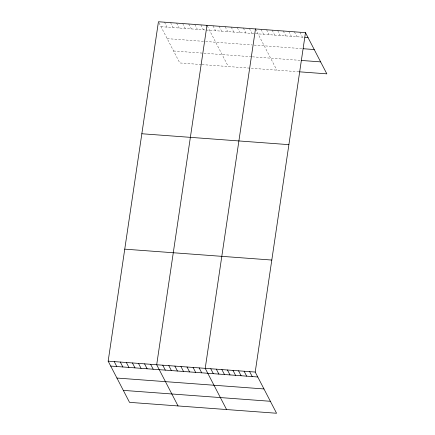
<?xml version="1.0" encoding="UTF-8"?>
<svg xmlns="http://www.w3.org/2000/svg" width="435" height="435" viewBox="0 0 435 435"><rect width="100%" height="100%" fill="white"/><g stroke="black" fill="none" stroke-linecap="round" stroke-linejoin="round"><path stroke-width="0.33" stroke-dasharray="2.17 1.63" d="M160.983 26.676L205.467 29.971M206.141 30.02L303.712 37.252M167.187 38.644L203.58 41.341M205.603 41.494L252.11 44.941M254.132 45.088L302.51 48.676M173.581 50.977L203.237 53.173M203.912 53.228L251.762 56.773M252.436 56.822L300.879 60.416M201.351 64.549L179.785 62.95L158.715 22.299M202.025 64.597L299.057 71.791M299.927 32.239L302.477 37.16M294.37 31.826L296.92 36.752M288.813 31.412L291.368 36.339M283.261 31.005L285.811 35.926M277.704 30.591L280.254 35.512M272.147 30.178L274.702 35.105M266.595 29.77L269.145 34.691M261.038 29.357L263.588 34.278M255.481 28.944L276.839 70.144M249.418 28.492L251.968 33.419M243.35 28.047L245.905 32.968M237.287 27.595L239.837 32.516M231.219 27.144L233.774 32.07M225.156 26.698L227.706 31.619M219.088 26.247L221.638 31.168M213.025 25.795L215.575 30.722M207.239 25.893L228.31 66.544M200.888 24.898L203.444 29.819M194.826 24.447L197.376 29.373M188.757 23.996L191.313 28.922M182.695 23.55L185.245 28.471M176.626 23.098L179.182 28.025M170.563 22.647L173.114 27.574M164.495 22.201L167.045 27.122"/><path stroke-width="0.65" d="M305.479 32.652L255.214 372.05L276.568 413.25L129.521 402.348L108.163 361.153L158.432 21.75L305.479 32.652L326.837 73.847L299.677 71.835M206.957 25.35L156.692 364.747L178.045 405.947M255.481 28.944L205.217 368.347L226.575 409.542M304.946 37.345L308.034 37.573M303.124 48.72L314.239 49.547M301.493 60.46L320.628 61.879M141.843 133.752L288.894 144.654M124.753 249.152L271.804 260.048M108.163 361.153L255.214 372.05M110.718 366.074L257.765 376.976M116.923 378.048L263.974 388.944M123.317 390.38L270.363 401.282M249.657 371.642L252.213 376.563M244.106 371.229L246.656 376.15M238.549 370.816L241.104 375.742M232.991 370.402L235.547 375.329M227.44 369.995L229.99 374.916M221.883 369.581L224.438 374.508M216.331 369.168L218.881 374.095M210.774 368.76L213.324 373.681M199.154 367.896L201.704 372.822M193.086 367.444L195.641 372.371M187.023 366.999L189.573 371.92M180.955 366.547L183.505 371.474M174.886 366.096L177.442 371.022M168.823 365.65L171.374 370.571M162.755 365.199L165.311 370.125M150.624 364.302L153.18 369.223M144.561 363.85L147.112 368.771M138.493 363.399L141.049 368.325M132.43 362.953L134.981 367.874M126.362 362.502L128.912 367.423M120.294 362.05L122.849 366.977M114.231 361.599L116.781 366.526"/></g></svg>
